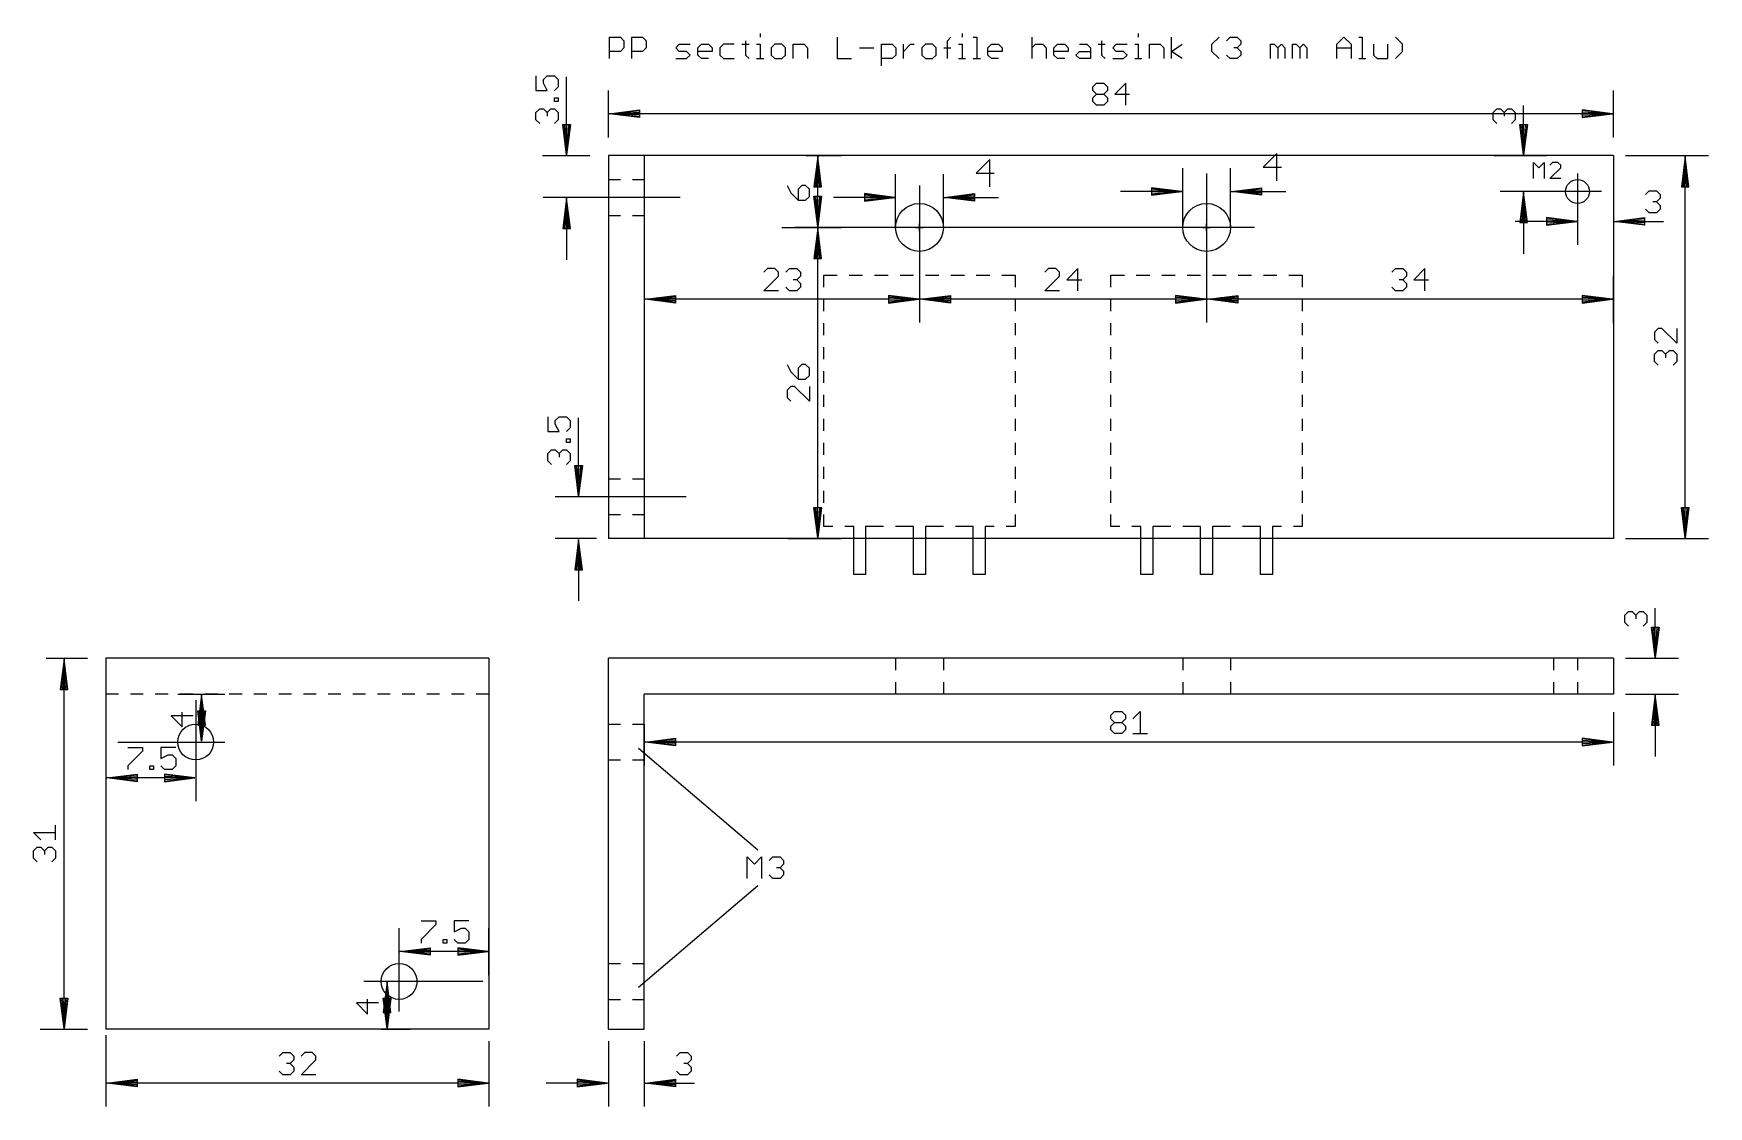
# Model space of a CAD drawing. Extents: x -62 to 290, y -289 to 164.
# Drawn here: x -48.1 to 92, y -289.4 to -199.8 of the extents above; entities that cross this region are included whole.
import ezdxf

# ---------------------------------------------------------------- set-up
doc = ezdxf.new("R2010")
doc.units = 0
for name, color, linetype in [('113', 140, 'CONTINUOUS'), ('27', 1, 'CONTINUOUS'), ('47', 7, 'CONTINUOUS')]:
    doc.layers.add(name, color=color, linetype=linetype)

msp = doc.modelspace()

# ---------------------------------------------------------------- linework, layer by layer
at = {"layer": '113'}
for p, q in [((0.1016, -201.8984), (0.1016, -200.1001)), ((0.1016, -200.1001), (1.0008, -200.1001)), ((1.0008, -200.1001), (1.3005, -200.3998)), ((1.9432, -201.8984), (1.9432, -200.1001)), ((1.9432, -200.1001), (2.8423, -200.1001)), ((2.8423, -200.1001), (3.1421, -200.3998)), ((12.6785, -199.8003), (12.6785, -200.1001)), ((19.1312, -200.1001), (19.1312, -201.8984)), ((28.3318, -200.3998), (28.6316, -200.1001)), ((29.5595, -199.8003), (29.5595, -200.1001)), ((30.4875, -200.1001), (30.7873, -200.1001)), ((30.7873, -200.1001), (30.7873, -201.8984)), ((35.3984, -200.1001), (35.3984, -201.8984)), ((44.2921, -199.8003), (44.2921, -200.1001)), ((47.0617, -201.8984), (47.0617, -200.1001)), ((50.4379, -200.6995), (51.0374, -200.1001)), ((51.6656, -200.3998), (51.9653, -200.1001)), ((51.9653, -200.1001), (52.5648, -200.1001)), ((52.5648, -200.1001), (52.8645, -200.3998)), ((60.8735, -200.6995), (61.4729, -200.1001)), ((61.4729, -200.1001), (62.0724, -200.6995)), ((62.7151, -200.1001), (63.0148, -200.1001)), ((63.0148, -200.1001), (63.0148, -201.8984)), ((66.3838, -200.6995), (65.7843, -200.1001)), ((1.0008, -201.299), (0.1016, -201.299)), ((1.3005, -200.9992), (1.0008, -201.299)), ((1.3005, -200.3998), (1.3005, -200.9992)), ((2.8423, -201.299), (1.9432, -201.299)), ((3.1421, -200.9992), (2.8423, -201.299)), ((3.1421, -200.3998), (3.1421, -200.9992)), ((5.6263, -200.9992), (5.926, -200.6995)), ((5.926, -201.299), (5.6263, -200.9992)), ((5.926, -200.6995), (6.8252, -200.6995)), ((6.5255, -201.299), (5.926, -201.299)), ((6.8252, -201.5987), (6.5255, -201.299)), ((6.5255, -201.8984), (6.8252, -201.5987)), ((7.4679, -200.9992), (7.7676, -200.6995)), ((7.4679, -201.5987), (7.4679, -200.9992)), ((8.6668, -201.299), (7.4679, -201.299)), ((7.7676, -201.8984), (7.4679, -201.5987)), ((7.7676, -200.6995), (8.3671, -200.6995)), ((8.3671, -200.6995), (8.6668, -200.9992)), ((8.6668, -200.9992), (8.6668, -201.299)), ((9.6092, -200.6995), (9.3095, -200.9992)), ((9.3095, -200.9992), (9.3095, -201.5987)), ((9.3095, -201.5987), (9.6092, -201.8984)), ((10.5084, -200.6995), (9.6092, -200.6995)), ((11.151, -200.6995), (11.7505, -200.6995)), ((11.4508, -200.3998), (11.4508, -201.5987)), ((11.4508, -201.5987), (11.7505, -201.8984)), ((12.3787, -200.6995), (12.6785, -200.6995)), ((12.6785, -200.6995), (12.6785, -201.8984)), ((13.9062, -200.6995), (13.6065, -200.9992)), ((13.6065, -200.9992), (13.6065, -201.5987)), ((13.6065, -201.5987), (13.9062, -201.8984)), ((14.5056, -200.6995), (13.9062, -200.6995)), ((14.8054, -200.9992), (14.5056, -200.6995)), ((14.5056, -201.8984), (14.8054, -201.5987)), ((14.8054, -201.5987), (14.8054, -200.9992)), ((15.448, -201.8984), (15.448, -200.6995)), ((15.448, -200.6995), (16.3472, -200.6995)), ((16.3472, -200.6995), (16.6469, -200.9992)), ((16.6469, -200.9992), (16.6469, -201.8984)), ((20.9728, -200.9992), (22.1716, -200.9992)), ((22.8143, -202.4978), (22.8143, -200.6995)), ((22.8143, -200.6995), (23.7135, -200.6995)), ((23.7135, -200.6995), (24.0132, -200.9992)), ((24.0132, -201.5987), (23.7135, -201.8984)), ((24.0132, -200.9992), (24.0132, -201.5987)), ((24.6559, -201.8984), (24.6559, -200.6995)), ((24.6559, -201.299), (25.2553, -200.6995)), ((25.2553, -200.6995), (25.5551, -200.6995)), ((26.4903, -200.6995), (26.1905, -200.9992)), ((26.1905, -200.9992), (26.1905, -201.5987)), ((26.1905, -201.5987), (26.4903, -201.8984)), ((27.0897, -200.6995), (26.4903, -200.6995)), ((27.3894, -200.9992), (27.0897, -200.6995)), ((27.0897, -201.8984), (27.3894, -201.5987)), ((27.3894, -201.5987), (27.3894, -200.9992)), ((28.0321, -200.9992), (28.6316, -200.9992)), ((28.3318, -201.8984), (28.3318, -200.3998)), ((29.2598, -200.6995), (29.5595, -200.6995)), ((29.5595, -200.6995), (29.5595, -201.8984)), ((31.7153, -200.9992), (32.015, -200.6995)), ((31.7153, -201.5987), (31.7153, -200.9992)), ((32.9141, -201.299), (31.7153, -201.299)), ((32.015, -201.8984), (31.7153, -201.5987)), ((32.015, -200.6995), (32.6144, -200.6995)), ((32.6144, -200.6995), (32.9141, -200.9992)), ((32.9141, -200.9992), (32.9141, -201.299)), ((35.3984, -200.9992), (35.6981, -200.6995)), ((35.6981, -200.6995), (36.2976, -200.6995)), ((36.2976, -200.6995), (36.5973, -200.9992)), ((36.5973, -200.9992), (36.5973, -201.8984)), ((37.24, -200.9992), (37.5397, -200.6995)), ((37.24, -201.5987), (37.24, -200.9992)), ((38.4389, -201.299), (37.24, -201.299)), ((37.5397, -201.8984), (37.24, -201.5987)), ((37.5397, -200.6995), (38.1391, -200.6995)), ((38.1391, -200.6995), (38.4389, -200.9992)), ((38.4389, -200.9992), (38.4389, -201.299)), ((39.0815, -201.5987), (39.3813, -201.299)), ((39.3813, -201.8984), (39.0815, -201.5987)), ((39.3813, -200.6995), (39.9807, -200.6995)), ((39.3813, -201.299), (40.2804, -201.299)), ((39.9807, -200.6995), (40.2804, -200.9992)), ((40.2804, -200.9992), (40.2804, -201.8984)), ((40.9231, -200.6995), (41.5226, -200.6995)), ((41.2228, -200.3998), (41.2228, -201.5987)), ((41.2228, -201.5987), (41.5226, -201.8984)), ((42.1508, -200.9992), (42.4506, -200.6995)), ((42.4506, -201.299), (42.1508, -200.9992)), ((42.4506, -200.6995), (43.3497, -200.6995)), ((43.05, -201.299), (42.4506, -201.299)), ((43.3497, -201.5987), (43.05, -201.299)), ((43.05, -201.8984), (43.3497, -201.5987)), ((43.9924, -200.6995), (44.2921, -200.6995)), ((44.2921, -200.6995), (44.2921, -201.8984)), ((45.2201, -201.8984), (45.2201, -200.6995)), ((45.2201, -200.6995), (46.1193, -200.6995)), ((46.1193, -200.6995), (46.419, -200.9992)), ((46.419, -200.9992), (46.419, -201.8984)), ((47.0617, -201.299), (47.9609, -200.6995)), ((47.9609, -201.8984), (47.0617, -201.299)), ((50.4379, -201.299), (50.4379, -200.6995)), ((51.0374, -201.8984), (50.4379, -201.299)), ((51.9653, -201.8984), (51.6656, -201.5987)), ((52.5648, -200.9992), (52.2651, -200.9992)), ((52.8645, -200.6995), (52.5648, -200.9992)), ((52.5648, -200.9992), (52.8645, -201.299)), ((52.8645, -201.5987), (52.5648, -201.8984)), ((52.8645, -200.3998), (52.8645, -200.6995)), ((52.8645, -201.299), (52.8645, -201.5987)), ((55.3488, -201.8984), (55.3488, -200.6995)), ((55.3488, -200.6995), (55.6485, -200.6995)), ((55.6485, -200.6995), (55.9482, -200.9992)), ((55.9482, -200.9992), (56.2479, -200.6995)), ((55.9482, -200.9992), (55.9482, -201.8984)), ((56.2479, -200.6995), (56.5477, -200.9992)), ((56.5477, -200.9992), (56.5477, -201.8984)), ((57.1903, -201.8984), (57.1903, -200.6995)), ((57.1903, -200.6995), (57.4901, -200.6995)), ((57.4901, -200.6995), (57.7898, -200.9992)), ((57.7898, -200.9992), (58.0895, -200.6995)), ((57.7898, -200.9992), (57.7898, -201.8984)), ((58.0895, -200.6995), (58.3892, -200.9992)), ((58.3892, -200.9992), (58.3892, -201.8984)), ((60.8735, -201.8984), (60.8735, -200.6995)), ((60.8735, -200.9992), (62.0724, -200.9992)), ((62.0724, -200.6995), (62.0724, -201.8984)), ((63.9428, -200.6995), (63.9428, -201.5987)), ((63.9428, -201.5987), (64.2425, -201.8984)), ((65.1417, -201.8984), (65.1417, -200.6995)), ((65.7843, -201.8984), (66.3838, -201.299)), ((66.3838, -201.299), (66.3838, -200.6995)), ((5.6263, -201.8984), (6.5255, -201.8984)), ((8.3671, -201.8984), (7.7676, -201.8984)), ((9.6092, -201.8984), (10.5084, -201.8984)), ((12.3787, -201.8984), (12.9782, -201.8984)), ((13.9062, -201.8984), (14.5056, -201.8984)), ((19.1312, -201.8984), (20.3301, -201.8984)), ((23.7135, -201.8984), (22.8143, -201.8984)), ((26.4903, -201.8984), (27.0897, -201.8984)), ((29.2598, -201.8984), (29.8593, -201.8984)), ((30.4875, -201.8984), (31.087, -201.8984)), ((32.6144, -201.8984), (32.015, -201.8984)), ((38.1391, -201.8984), (37.5397, -201.8984)), ((40.2804, -201.8984), (39.3813, -201.8984)), ((42.1508, -201.8984), (43.05, -201.8984)), ((43.9924, -201.8984), (44.5918, -201.8984)), ((52.5648, -201.8984), (51.9653, -201.8984)), ((62.7151, -201.8984), (63.3145, -201.8984)), ((64.2425, -201.8984), (65.1417, -201.8984)), ((0, -210), (0, -212)), ((3, -210), (0, -210)), ((84, -210), (3, -210)), ((3, -210), (3, -212)), ((84, -210), (84, -242)), ((0, -212), (0, -215)), ((0, -212), (1, -212)), ((2, -212), (3, -212)), ((3, -212), (3, -215)), ((0, -215), (0, -237)), ((0, -215), (1, -215)), ((2, -215), (3, -215)), ((3, -215), (3, -237)), ((0, -237), (0, -240)), ((0, -237), (1, -237)), ((2, -237), (3, -237)), ((3, -237), (3, -240)), ((0, -240), (0, -242)), ((0, -240), (1, -240)), ((2, -240), (3, -240)), ((3, -240), (3, -242)), ((3, -242), (0, -242)), ((84, -242), (3, -242)), ((-42, -252), (-42, -255)), ((-10, -252), (-42, -252)), ((-10, -252), (-10, -255)), ((24, -252), (0, -252)), ((0, -257.5), (0, -252)), ((28, -252), (24, -252)), ((24, -252), (24, -253)), ((48, -252), (28, -252)), ((28, -252), (28, -253)), ((52, -252), (48, -252)), ((48, -252), (48, -253)), ((79, -252), (52, -252)), ((52, -252), (52, -253)), ((81, -252), (79, -252)), ((79, -252), (79, -253)), ((84, -252), (81, -252)), ((81, -252), (81, -253)), ((84, -252), (84, -255)), ((24, -254), (24, -255)), ((28, -254), (28, -255)), ((48, -254), (48, -255)), ((52, -254), (52, -255)), ((79, -254), (79, -255)), ((81, -254), (81, -255)), ((-40.9375, -255), (-42, -255)), ((-42, -255), (-42, -283)), ((-38.875, -255), (-39.9375, -255)), ((-36.8125, -255), (-37.875, -255)), ((-34.75, -255), (-35.8125, -255)), ((-32.6875, -255), (-33.75, -255)), ((-30.625, -255), (-31.6875, -255)), ((-28.5625, -255), (-29.625, -255)), ((-26.5, -255), (-27.5625, -255)), ((-24.4375, -255), (-25.5, -255)), ((-22.375, -255), (-23.4375, -255)), ((-20.3125, -255), (-21.375, -255)), ((-18.25, -255), (-19.3125, -255)), ((-16.1875, -255), (-17.25, -255)), ((-14.125, -255), (-15.1875, -255)), ((-12.0625, -255), (-13.125, -255)), ((-10, -255), (-11.0625, -255)), ((-10, -255), (-10, -283)), ((24, -255), (3, -255)), ((3, -257.5), (3, -255)), ((28, -255), (24, -255)), ((48, -255), (28, -255)), ((52, -255), (48, -255)), ((79, -255), (52, -255)), ((81, -255), (79, -255)), ((84, -255), (81, -255)), ((0, -260.5), (0, -257.5)), ((0, -257.5), (1, -257.5)), ((2, -257.5), (3, -257.5)), ((3, -260.5), (3, -257.5)), ((0, -277.5), (0, -260.5)), ((0, -260.5), (1, -260.5)), ((2, -260.5), (3, -260.5)), ((3, -277.5), (3, -260.5)), ((0, -280.5), (0, -277.5)), ((0, -277.5), (1, -277.5)), ((2, -277.5), (3, -277.5)), ((3, -280.5), (3, -277.5)), ((0, -283), (0, -280.5)), ((0, -280.5), (1, -280.5)), ((2, -280.5), (3, -280.5)), ((3, -283), (3, -280.5)), ((-10, -283), (-42, -283)), ((0, -283), (3, -283))]:
    msp.add_line(p, q, dxfattribs=at)
for centre, radius in [((81, -213), 1), ((26, -216), 2), ((50, -216), 2), ((-34.5, -259), 1.5), ((-17.5, -279), 1.5)]:
    msp.add_circle(centre, radius, dxfattribs=at)
at = {"layer": '27'}
for p, q in [((18, -220), (19.125, -220)), ((18, -221), (18, -220)), ((20.125, -220), (21.25, -220)), ((22.25, -220), (23.375, -220)), ((24.375, -220), (25.5, -220)), ((26.5, -220), (27.625, -220)), ((28.625, -220), (29.75, -220)), ((30.75, -220), (31.875, -220)), ((32.875, -220), (34, -220)), ((34, -220), (34, -221)), ((42, -220), (43.125, -220)), ((42, -221), (42, -220)), ((44.125, -220), (45.25, -220)), ((46.25, -220), (47.375, -220)), ((48.375, -220), (49.5, -220)), ((50.5, -220), (51.625, -220)), ((52.625, -220), (53.75, -220)), ((54.75, -220), (55.875, -220)), ((56.875, -220), (58, -220)), ((58, -220), (58, -221)), ((18, -223), (18, -222)), ((34, -222), (34, -223)), ((42, -223), (42, -222)), ((58, -222), (58, -223)), ((18, -225), (18, -224)), ((34, -224), (34, -225)), ((42, -225), (42, -224)), ((58, -224), (58, -225)), ((18, -227), (18, -226)), ((34, -226), (34, -227)), ((42, -227), (42, -226)), ((58, -226), (58, -227)), ((18, -229), (18, -228)), ((34, -228), (34, -229)), ((42, -229), (42, -228)), ((58, -228), (58, -229)), ((18, -231), (18, -230)), ((34, -230), (34, -231)), ((42, -231), (42, -230)), ((58, -230), (58, -231)), ((18, -233), (18, -232)), ((34, -232), (34, -233)), ((42, -233), (42, -232)), ((58, -232), (58, -233)), ((18, -235), (18, -234)), ((34, -234), (34, -235)), ((42, -235), (42, -234)), ((58, -234), (58, -235)), ((18, -237), (18, -236)), ((34, -236), (34, -237)), ((42, -237), (42, -236)), ((58, -236), (58, -237)), ((18, -239), (18, -238)), ((34, -238), (34, -239)), ((42, -239), (42, -238)), ((58, -238), (58, -239)), ((18, -241), (18, -240)), ((34, -240), (34, -241)), ((42, -241), (42, -240)), ((58, -240), (58, -241)), ((18.75, -241), (18, -241)), ((20.5, -241), (19.75, -241)), ((20.5, -245), (20.5, -241)), ((23, -241), (21.5, -241)), ((21.5, -241), (21.5, -245)), ((25.5, -241), (24, -241)), ((25.5, -245), (25.5, -241)), ((28, -241), (26.5, -241)), ((26.5, -241), (26.5, -245)), ((30.5, -241), (29, -241)), ((30.5, -245), (30.5, -241)), ((32.25, -241), (31.5, -241)), ((31.5, -241), (31.5, -245)), ((34, -241), (33.25, -241)), ((42.75, -241), (42, -241)), ((44.5, -241), (43.75, -241)), ((44.5, -245), (44.5, -241)), ((47, -241), (45.5, -241)), ((45.5, -241), (45.5, -245)), ((49.5, -241), (48, -241)), ((49.5, -245), (49.5, -241)), ((52, -241), (50.5, -241)), ((50.5, -241), (50.5, -245)), ((54.5, -241), (53, -241)), ((54.5, -245), (54.5, -241)), ((56.25, -241), (55.5, -241)), ((55.5, -241), (55.5, -245)), ((58, -241), (57.25, -241)), ((21.5, -245), (20.5, -245)), ((26.5, -245), (25.5, -245)), ((31.5, -245), (30.5, -245)), ((45.5, -245), (44.5, -245)), ((50.5, -245), (49.5, -245)), ((55.5, -245), (54.5, -245))]:
    msp.add_line(p, q, dxfattribs=at)
at = {"layer": '47'}
for p, q in [((-6.0554, -203.3287), (-6.0554, -204.5614)), ((-5.439, -203.6369), (-5.1308, -203.3287)), ((-5.439, -203.9451), (-5.439, -203.6369)), ((-5.1308, -204.5614), (-5.439, -203.9451)), ((-5.1308, -203.3287), (-4.5144, -203.3287)), ((-4.5144, -203.3287), (-4.2062, -203.6369)), ((-4.2062, -204.2533), (-4.5144, -204.5614)), ((-4.2062, -203.6369), (-4.2062, -204.2533)), ((-3.5, -209.935), (-3.5, -203.4191)), ((40.4829, -204.2528), (40.7911, -203.9446)), ((40.4829, -204.561), (40.4829, -204.2528)), ((40.7911, -203.9446), (41.4075, -203.9446)), ((41.4075, -203.9446), (41.7157, -204.2528)), ((41.7157, -204.2528), (41.7157, -204.561)), ((43.2491, -203.9446), (42.3245, -204.8692)), ((43.2491, -205.7938), (43.2491, -203.9446)), ((-6.0554, -204.5614), (-5.1308, -204.5614)), ((-4.5144, -205.4822), (-4.5144, -205.174)), ((-4.5144, -205.174), (-4.2062, -205.174)), ((-4.2062, -205.4822), (-4.5144, -205.4822)), ((-4.2062, -205.174), (-4.2062, -205.4822)), ((0, -208.5), (0, -204.55)), ((40.7911, -204.8692), (40.4829, -204.561)), ((40.4829, -205.1774), (40.7911, -204.8692)), ((40.4829, -205.4856), (40.4829, -205.1774)), ((40.7911, -205.7938), (40.4829, -205.4856)), ((40.7911, -204.8692), (41.4075, -204.8692)), ((41.4075, -205.7938), (40.7911, -205.7938)), ((41.7157, -204.561), (41.4075, -204.8692)), ((41.4075, -204.8692), (41.7157, -205.1774)), ((41.7157, -205.4856), (41.4075, -205.7938)), ((41.7157, -205.1774), (41.7157, -205.4856)), ((42.3245, -204.8692), (43.5573, -204.8692)), ((76.5, -209.935), (76.5, -205.8023)), ((84, -208.5), (84, -204.55)), ((-6.0554, -206.3992), (-5.7472, -206.091)), ((-6.0554, -207.0156), (-6.0554, -206.3992)), ((-5.7472, -207.3238), (-6.0554, -207.0156)), ((-5.7472, -206.091), (-5.439, -206.091)), ((-5.439, -206.091), (-5.1308, -206.3992)), ((-5.1308, -206.3992), (-4.8226, -206.091)), ((-5.1308, -206.3992), (-5.1308, -206.7074)), ((-4.8226, -206.091), (-4.5144, -206.091)), ((-4.5144, -206.091), (-4.2062, -206.3992)), ((-4.2062, -207.0156), (-4.5144, -207.3238)), ((-4.2062, -206.3992), (-4.2062, -207.0156)), ((0.065, -206.5), (2.6, -206.1808)), ((0.065, -206.5), (2.6, -206.24)), ((0.065, -206.5), (2.6, -206.37)), ((83.935, -206.5), (0.065, -206.5)), ((2.6, -206.8192), (0.065, -206.5)), ((2.6, -206.63), (0.065, -206.5)), ((2.6, -206.76), (0.065, -206.5)), ((2.6, -206.1808), (2.6, -206.8192)), ((73.9446, -206.3992), (74.2528, -206.091)), ((73.9446, -207.0156), (73.9446, -206.3992)), ((74.2528, -207.3238), (73.9446, -207.0156)), ((74.2528, -206.091), (74.561, -206.091)), ((74.561, -206.091), (74.8692, -206.3992)), ((74.8692, -206.3992), (75.1774, -206.091)), ((74.8692, -206.3992), (74.8692, -206.7074)), ((75.1774, -206.091), (75.4856, -206.091)), ((75.4856, -206.091), (75.7938, -206.3992)), ((75.7938, -207.0156), (75.4856, -207.3238)), ((75.7938, -206.3992), (75.7938, -207.0156)), ((83.935, -206.5), (81.4, -206.1808)), ((81.4, -206.1808), (81.4, -206.8192)), ((83.935, -206.5), (81.4, -206.24)), ((83.935, -206.5), (81.4, -206.37)), ((81.4, -206.8192), (83.935, -206.5)), ((81.4, -206.63), (83.935, -206.5)), ((81.4, -206.76), (83.935, -206.5)), ((-3.5, -209.935), (-3.8192, -207.4)), ((-3.8192, -207.4), (-3.1808, -207.4)), ((-3.5, -209.935), (-3.76, -207.4)), ((-3.5, -209.935), (-3.63, -207.4)), ((-3.1808, -207.4), (-3.5, -209.935)), ((-3.37, -207.4), (-3.5, -209.935)), ((-3.24, -207.4), (-3.5, -209.935)), ((76.5, -209.935), (76.1808, -207.4)), ((76.1808, -207.4), (76.8192, -207.4)), ((76.5, -209.935), (76.24, -207.4)), ((76.5, -209.935), (76.37, -207.4)), ((76.8192, -207.4), (76.5, -209.935)), ((76.63, -207.4), (76.5, -209.935)), ((76.76, -207.4), (76.5, -209.935)), ((-5.5, -210), (-1.55, -210)), ((16.5, -210), (19.45, -210)), ((55.871, -209.82), (54.727, -210.964)), ((55.871, -212.108), (55.871, -209.82)), ((74, -210), (78.45, -210)), ((85, -210), (91.95, -210)), ((17.5, -210.065), (17.1808, -212.6)), ((17.5, -210.065), (17.24, -212.6)), ((17.5, -210.065), (17.37, -212.6)), ((17.5, -215.935), (17.5, -210.065)), ((17.8192, -212.6), (17.5, -210.065)), ((17.63, -212.6), (17.5, -210.065)), ((17.76, -212.6), (17.5, -210.065)), ((31.871, -210.32), (30.727, -211.464)), ((31.871, -212.608), (31.871, -210.32)), ((48, -216), (48, -211.05)), ((52, -216), (52, -211.05)), ((54.727, -210.964), (56.2523, -210.964)), ((77.3138, -211.9238), (77.3138, -210.5751)), ((77.3138, -210.5751), (77.7634, -211.0246)), ((77.7634, -211.0246), (78.213, -210.5751)), ((78.213, -210.5751), (78.213, -211.9238)), ((78.9198, -210.5751), (78.695, -210.7998)), ((78.695, -211.9238), (79.5942, -211.0246)), ((79.3694, -210.5751), (78.9198, -210.5751)), ((79.5942, -210.7998), (79.3694, -210.5751)), ((79.5942, -211.0246), (79.5942, -210.7998)), ((90, -210.065), (89.6808, -212.6)), ((90, -210.065), (89.74, -212.6)), ((90, -210.065), (89.87, -212.6)), ((90, -241.935), (90, -210.065)), ((90.3192, -212.6), (90, -210.065)), ((90.13, -212.6), (90, -210.065)), ((90.26, -212.6), (90, -210.065)), ((14.9446, -212.4899), (15.2528, -213.1063)), ((16.1774, -212.4899), (15.8692, -212.7981)), ((15.8692, -212.7981), (15.8692, -213.7227)), ((16.4856, -212.4899), (16.1774, -212.4899)), ((16.7938, -212.7981), (16.4856, -212.4899)), ((16.7938, -213.4145), (16.7938, -212.7981)), ((17.1808, -212.6), (17.8192, -212.6)), ((24, -216), (24, -211.55)), ((26, -212.5), (26, -223.95)), ((28, -216), (28, -211.55)), ((30.727, -211.464), (32.2523, -211.464)), ((47.935, -213), (45.4, -212.6808)), ((45.4, -212.6808), (45.4, -213.3192)), ((47.935, -213), (45.4, -212.74)), ((50, -211.5), (50, -223.95)), ((52.065, -213), (54.6, -212.6808)), ((52.065, -213), (54.6, -212.74)), ((54.6, -212.6808), (54.6, -213.3192)), ((79.5942, -211.9238), (78.695, -211.9238)), ((81, -211.5), (81, -217.45)), ((84, -212.5), (84, -217.45)), ((89.6808, -212.6), (90.3192, -212.6)), ((6, -213.5), (-5.45, -213.5)), ((-3.5, -213.565), (-3.8192, -216.1)), ((-3.5, -213.565), (-3.76, -216.1)), ((-3.5, -213.565), (-3.63, -216.1)), ((-3.5, -213.565), (-3.5, -218.7)), ((-3.1808, -216.1), (-3.5, -213.565)), ((-3.37, -216.1), (-3.5, -213.565)), ((-3.24, -216.1), (-3.5, -213.565)), ((15.2528, -213.1063), (15.8692, -213.7227)), ((15.8692, -213.7227), (16.4856, -213.7227)), ((16.4856, -213.7227), (16.7938, -213.4145)), ((17.5, -215.935), (17.1808, -213.4)), ((17.1808, -213.4), (17.8192, -213.4)), ((17.5, -215.935), (17.24, -213.4)), ((17.5, -215.935), (17.37, -213.4)), ((17.8192, -213.4), (17.5, -215.935)), ((17.63, -213.4), (17.5, -215.935)), ((17.76, -213.4), (17.5, -215.935)), ((23.935, -213.5), (18.8, -213.5)), ((23.935, -213.5), (21.4, -213.1808)), ((21.4, -213.1808), (21.4, -213.8192)), ((23.935, -213.5), (21.4, -213.24)), ((23.935, -213.5), (21.4, -213.37)), ((21.4, -213.8192), (23.935, -213.5)), ((21.4, -213.63), (23.935, -213.5)), ((21.4, -213.76), (23.935, -213.5)), ((28.065, -213.5), (30.6, -213.1808)), ((28.065, -213.5), (30.6, -213.24)), ((28.065, -213.5), (30.6, -213.37)), ((28.065, -213.5), (32.6172, -213.5)), ((30.6, -213.8192), (28.065, -213.5)), ((30.6, -213.63), (28.065, -213.5)), ((30.6, -213.76), (28.065, -213.5)), ((30.6, -213.1808), (30.6, -213.8192)), ((47.935, -213), (42.8, -213)), ((47.935, -213), (45.4, -212.87)), ((45.4, -213.3192), (47.935, -213)), ((45.4, -213.13), (47.935, -213)), ((45.4, -213.26), (47.935, -213)), ((52.065, -213), (54.6, -212.87)), ((52.065, -213), (56.6172, -213)), ((54.6, -213.3192), (52.065, -213)), ((54.6, -213.13), (52.065, -213)), ((54.6, -213.26), (52.065, -213)), ((83, -213), (74.55, -213)), ((76.5, -213.065), (76.1808, -215.6)), ((76.5, -213.065), (76.24, -215.6)), ((76.5, -213.065), (76.37, -215.6)), ((76.5, -213.065), (76.5, -218.2)), ((76.8192, -215.6), (76.5, -213.065)), ((76.63, -215.6), (76.5, -213.065)), ((76.76, -215.6), (76.5, -213.065)), ((86.6762, -213.2528), (86.9844, -212.9446)), ((86.9844, -212.9446), (87.6008, -212.9446)), ((87.6008, -213.8692), (87.2926, -213.8692)), ((87.6008, -212.9446), (87.909, -213.2528)), ((87.909, -213.561), (87.6008, -213.8692)), ((87.6008, -213.8692), (87.909, -214.1774)), ((87.909, -213.2528), (87.909, -213.561)), ((87.909, -214.1774), (87.909, -214.4856)), ((80.935, -215.5), (75.8, -215.5)), ((76.1808, -215.6), (76.8192, -215.6)), ((80.935, -215.5), (78.4, -215.1808)), ((78.4, -215.1808), (78.4, -215.8192)), ((80.935, -215.5), (78.4, -215.24)), ((80.935, -215.5), (78.4, -215.37)), ((78.4, -215.8192), (80.935, -215.5)), ((78.4, -215.63), (80.935, -215.5)), ((78.4, -215.76), (80.935, -215.5)), ((84.065, -215.5), (86.6, -215.1808)), ((84.065, -215.5), (86.6, -215.24)), ((84.065, -215.5), (86.6, -215.37)), ((84.065, -215.5), (88.1977, -215.5)), ((86.6, -215.8192), (84.065, -215.5)), ((86.6, -215.63), (84.065, -215.5)), ((86.6, -215.76), (84.065, -215.5)), ((86.6, -215.1808), (86.6, -215.8192)), ((86.9844, -214.7938), (86.6762, -214.4856)), ((87.6008, -214.7938), (86.9844, -214.7938)), ((87.909, -214.4856), (87.6008, -214.7938)), ((-3.8192, -216.1), (-3.1808, -216.1)), ((14.5, -216), (19.45, -216)), ((54, -216), (15.55, -216)), ((17.5, -216.065), (17.1808, -218.6)), ((17.5, -216.065), (17.24, -218.6)), ((17.5, -216.065), (17.37, -218.6)), ((17.5, -241.935), (17.5, -216.065)), ((17.8192, -218.6), (17.5, -216.065)), ((17.63, -218.6), (17.5, -216.065)), ((17.76, -218.6), (17.5, -216.065)), ((25.6808, -216), (26.3192, -216)), ((26, -216.3192), (26, -215.6808)), ((49.6808, -216), (50.3192, -216)), ((50, -216.3192), (50, -215.6808)), ((13.2911, -219.4446), (12.9829, -219.7528)), ((13.9075, -219.4446), (13.2911, -219.4446)), ((14.2157, -219.7528), (13.9075, -219.4446)), ((14.2157, -220.061), (14.2157, -219.7528)), ((14.8245, -219.7528), (15.1327, -219.4446)), ((15.1327, -219.4446), (15.7491, -219.4446)), ((15.7491, -219.4446), (16.0573, -219.7528)), ((16.0573, -219.7528), (16.0573, -220.061)), ((17.1808, -218.6), (17.8192, -218.6)), ((36.7911, -219.4446), (36.4829, -219.7528)), ((37.4075, -219.4446), (36.7911, -219.4446)), ((37.7157, -219.7528), (37.4075, -219.4446)), ((37.7157, -220.061), (37.7157, -219.7528)), ((39.2491, -219.4446), (38.3245, -220.3692)), ((39.2491, -221.2938), (39.2491, -219.4446)), ((65.4829, -219.7528), (65.7911, -219.4446)), ((65.7911, -219.4446), (66.4075, -219.4446)), ((66.4075, -219.4446), (66.7157, -219.7528)), ((66.7157, -219.7528), (66.7157, -220.061)), ((68.2491, -219.4446), (67.3245, -220.3692)), ((68.2491, -221.2938), (68.2491, -219.4446)), ((3, -220.5), (3, -223.95)), ((12.9829, -221.2938), (14.2157, -220.061)), ((15.1327, -221.2938), (14.8245, -220.9856)), ((15.7491, -220.3692), (15.4409, -220.3692)), ((16.0573, -220.061), (15.7491, -220.3692)), ((15.7491, -220.3692), (16.0573, -220.6774)), ((16.0573, -220.9856), (15.7491, -221.2938)), ((16.0573, -220.6774), (16.0573, -220.9856)), ((26, -220.5), (26, -223.95)), ((36.4829, -221.2938), (37.7157, -220.061)), ((38.3245, -220.3692), (39.5573, -220.3692)), ((50, -220.5), (50, -223.95)), ((65.7911, -221.2938), (65.4829, -220.9856)), ((66.4075, -220.3692), (66.0993, -220.3692)), ((66.7157, -220.061), (66.4075, -220.3692)), ((66.4075, -220.3692), (66.7157, -220.6774)), ((66.7157, -220.9856), (66.4075, -221.2938)), ((66.7157, -220.6774), (66.7157, -220.9856)), ((67.3245, -220.3692), (68.5573, -220.3692)), ((84, -224), (84, -220.05)), ((3.065, -222), (5.6, -221.6808)), ((3.065, -222), (5.6, -221.74)), ((3.065, -222), (5.6, -221.87)), ((25.935, -222), (3.065, -222)), ((5.6, -222.3192), (3.065, -222)), ((5.6, -222.13), (3.065, -222)), ((5.6, -222.26), (3.065, -222)), ((5.6, -221.6808), (5.6, -222.3192)), ((14.2157, -221.2938), (12.9829, -221.2938)), ((15.7491, -221.2938), (15.1327, -221.2938)), ((25.935, -222), (23.4, -221.6808)), ((23.4, -221.6808), (23.4, -222.3192)), ((25.935, -222), (23.4, -221.74)), ((25.935, -222), (23.4, -221.87)), ((23.4, -222.3192), (25.935, -222)), ((23.4, -222.13), (25.935, -222)), ((23.4, -222.26), (25.935, -222)), ((26.065, -222), (28.6, -221.6808)), ((26.065, -222), (28.6, -221.74)), ((26.065, -222), (28.6, -221.87)), ((49.935, -222), (26.065, -222)), ((28.6, -222.3192), (26.065, -222)), ((28.6, -222.13), (26.065, -222)), ((28.6, -222.26), (26.065, -222)), ((28.6, -221.6808), (28.6, -222.3192)), ((37.7157, -221.2938), (36.4829, -221.2938)), ((49.935, -222), (47.4, -221.6808)), ((47.4, -221.6808), (47.4, -222.3192)), ((49.935, -222), (47.4, -221.74)), ((49.935, -222), (47.4, -221.87)), ((47.4, -222.3192), (49.935, -222)), ((47.4, -222.13), (49.935, -222)), ((47.4, -222.26), (49.935, -222)), ((50.065, -222), (52.6, -221.6808)), ((50.065, -222), (52.6, -221.74)), ((50.065, -222), (52.6, -221.87)), ((83.935, -222), (50.065, -222)), ((52.6, -222.3192), (50.065, -222)), ((52.6, -222.13), (50.065, -222)), ((52.6, -222.26), (50.065, -222)), ((52.6, -221.6808), (52.6, -222.3192)), ((66.4075, -221.2938), (65.7911, -221.2938)), ((83.935, -222), (81.4, -221.6808)), ((81.4, -221.6808), (81.4, -222.3192)), ((83.935, -222), (81.4, -221.74)), ((83.935, -222), (81.4, -221.87)), ((81.4, -222.3192), (83.935, -222)), ((81.4, -222.13), (83.935, -222)), ((81.4, -222.26), (83.935, -222)), ((87.7528, -224.4427), (87.4446, -224.7509)), ((87.4446, -224.7509), (87.4446, -225.3673)), ((87.4446, -225.3673), (87.7528, -225.6755)), ((88.061, -224.4427), (87.7528, -224.4427)), ((89.2938, -225.6755), (88.061, -224.4427)), ((89.2938, -224.4427), (89.2938, -225.6755)), ((87.4446, -226.5925), (87.7528, -226.2843)), ((87.4446, -227.2089), (87.4446, -226.5925)), ((87.7528, -226.2843), (88.061, -226.2843)), ((88.061, -226.2843), (88.3692, -226.5925)), ((88.3692, -226.5925), (88.6774, -226.2843)), ((88.3692, -226.5925), (88.3692, -226.9007)), ((88.6774, -226.2843), (88.9856, -226.2843)), ((88.9856, -226.2843), (89.2938, -226.5925)), ((89.2938, -226.5925), (89.2938, -227.2089)), ((14.9446, -227.4427), (15.2528, -228.0591)), ((15.2528, -228.0591), (15.8692, -228.6755)), ((16.1774, -227.4427), (15.8692, -227.7509)), ((15.8692, -227.7509), (15.8692, -228.6755)), ((16.4856, -227.4427), (16.1774, -227.4427)), ((16.7938, -227.7509), (16.4856, -227.4427)), ((16.7938, -228.3673), (16.7938, -227.7509)), ((87.7528, -227.5171), (87.4446, -227.2089)), ((89.2938, -227.2089), (88.9856, -227.5171)), ((15.2528, -229.2843), (14.9446, -229.5925)), ((14.9446, -229.5925), (14.9446, -230.2089)), ((15.561, -229.2843), (15.2528, -229.2843)), ((16.7938, -230.5171), (15.561, -229.2843)), ((15.8692, -228.6755), (16.4856, -228.6755)), ((16.4856, -228.6755), (16.7938, -228.3673)), ((16.7938, -229.2843), (16.7938, -230.5171)), ((14.9446, -230.2089), (15.2528, -230.5171)), ((-5.0554, -231.8287), (-5.0554, -233.0614)), ((-4.439, -232.1369), (-4.1308, -231.8287)), ((-4.439, -232.4451), (-4.439, -232.1369)), ((-4.1308, -231.8287), (-3.5144, -231.8287)), ((-3.5144, -231.8287), (-3.2062, -232.1369)), ((-3.2062, -232.1369), (-3.2062, -232.7533)), ((-2.5, -238.435), (-2.5, -231.9191)), ((-5.0554, -233.0614), (-4.1308, -233.0614)), ((-4.1308, -233.0614), (-4.439, -232.4451)), ((-3.2062, -232.7533), (-3.5144, -233.0614)), ((-3.5144, -233.9822), (-3.5144, -233.674)), ((-3.5144, -233.674), (-3.2062, -233.674)), ((-3.2062, -233.674), (-3.2062, -233.9822)), ((-5.0554, -234.8992), (-4.7472, -234.591)), ((-5.0554, -235.5156), (-5.0554, -234.8992)), ((-4.7472, -234.591), (-4.439, -234.591)), ((-4.439, -234.591), (-4.1308, -234.8992)), ((-4.1308, -234.8992), (-3.8226, -234.591)), ((-4.1308, -234.8992), (-4.1308, -235.2074)), ((-3.8226, -234.591), (-3.5144, -234.591)), ((-3.2062, -233.9822), (-3.5144, -233.9822)), ((-3.5144, -234.591), (-3.2062, -234.8992)), ((-3.2062, -234.8992), (-3.2062, -235.5156)), ((-4.7472, -235.8238), (-5.0554, -235.5156)), ((-3.2062, -235.5156), (-3.5144, -235.8238)), ((-2.5, -238.435), (-2.8192, -235.9)), ((-2.8192, -235.9), (-2.1808, -235.9)), ((-2.5, -238.435), (-2.76, -235.9)), ((-2.5, -238.435), (-2.63, -235.9)), ((-2.1808, -235.9), (-2.5, -238.435)), ((-2.37, -235.9), (-2.5, -238.435)), ((-2.24, -235.9), (-2.5, -238.435)), ((6.5, -238.5), (-4.45, -238.5)), ((17.5, -241.935), (17.1808, -239.4)), ((17.1808, -239.4), (17.8192, -239.4)), ((17.5, -241.935), (17.24, -239.4)), ((17.5, -241.935), (17.37, -239.4)), ((17.8192, -239.4), (17.5, -241.935)), ((17.63, -239.4), (17.5, -241.935)), ((17.76, -239.4), (17.5, -241.935)), ((90, -241.935), (89.6808, -239.4)), ((89.6808, -239.4), (90.3192, -239.4)), ((90, -241.935), (89.74, -239.4)), ((90, -241.935), (89.87, -239.4)), ((90.3192, -239.4), (90, -241.935)), ((90.13, -239.4), (90, -241.935)), ((90.26, -239.4), (90, -241.935)), ((-1, -242), (-4.45, -242)), ((-2.5, -242.065), (-2.8192, -244.6)), ((-2.5, -242.065), (-2.76, -244.6)), ((-2.5, -242.065), (-2.63, -244.6)), ((-2.5, -242.065), (-2.5, -247.2)), ((-2.1808, -244.6), (-2.5, -242.065)), ((-2.37, -244.6), (-2.5, -242.065)), ((-2.24, -244.6), (-2.5, -242.065)), ((15, -242), (19.45, -242)), ((85, -242), (91.95, -242)), ((-2.8192, -244.6), (-2.1808, -244.6)), ((87.5, -251.935), (87.5, -247.8023)), ((84.9446, -248.3992), (85.2528, -248.091)), ((84.9446, -249.0156), (84.9446, -248.3992)), ((85.2528, -249.3238), (84.9446, -249.0156)), ((85.2528, -248.091), (85.561, -248.091)), ((85.561, -248.091), (85.8692, -248.3992)), ((85.8692, -248.3992), (86.1774, -248.091)), ((85.8692, -248.3992), (85.8692, -248.7074)), ((86.1774, -248.091), (86.4856, -248.091)), ((86.4856, -248.091), (86.7938, -248.3992)), ((86.7938, -249.0156), (86.4856, -249.3238)), ((86.7938, -248.3992), (86.7938, -249.0156)), ((87.5, -251.935), (87.1808, -249.4)), ((87.1808, -249.4), (87.8192, -249.4)), ((87.5, -251.935), (87.24, -249.4)), ((87.5, -251.935), (87.37, -249.4)), ((87.8192, -249.4), (87.5, -251.935)), ((87.63, -249.4), (87.5, -251.935)), ((87.76, -249.4), (87.5, -251.935)), ((-47, -252), (-43.55, -252)), ((85, -252), (89.45, -252)), ((-45.5, -252.065), (-45.8192, -254.6)), ((-45.5, -252.065), (-45.76, -254.6)), ((-45.5, -252.065), (-45.63, -254.6)), ((-45.5, -282.935), (-45.5, -252.065)), ((-45.1808, -254.6), (-45.5, -252.065)), ((-45.37, -254.6), (-45.5, -252.065)), ((-45.24, -254.6), (-45.5, -252.065)), ((-45.8192, -254.6), (-45.1808, -254.6)), ((-36, -255), (-32.05, -255)), ((-34.5, -255.5), (-34.5, -263.95)), ((-34, -255.065), (-34.3192, -257.6)), ((-34, -255.065), (-34.26, -257.6)), ((-34, -255.065), (-34.13, -257.6)), ((-34, -258.935), (-34, -255.065)), ((-33.6808, -257.6), (-34, -255.065)), ((-33.87, -257.6), (-34, -255.065)), ((-33.74, -257.6), (-34, -255.065)), ((85, -255), (89.45, -255)), ((87.5, -255.065), (87.1808, -257.6)), ((87.5, -255.065), (87.24, -257.6)), ((87.5, -255.065), (87.37, -257.6)), ((87.5, -255.065), (87.5, -260.2)), ((87.8192, -257.6), (87.5, -255.065)), ((87.63, -257.6), (87.5, -255.065)), ((87.76, -257.6), (87.5, -255.065)), ((-34.7062, -256.7981), (-36.5554, -256.7981)), ((-36.5554, -256.7981), (-35.6308, -257.7227)), ((-35.6308, -257.7227), (-35.6308, -256.4899)), ((-34, -258.935), (-34.3192, -256.4)), ((-34.3192, -256.4), (-33.6808, -256.4)), ((-34.3192, -257.6), (-33.6808, -257.6)), ((-34, -258.935), (-34.26, -256.4)), ((-34, -258.935), (-34.13, -256.4)), ((-33.6808, -256.4), (-34, -258.935)), ((-33.87, -256.4), (-34, -258.935)), ((-33.74, -256.4), (-34, -258.935)), ((3, -257.5), (3, -260.95)), ((41.9829, -256.7528), (42.2911, -256.4446)), ((41.9829, -257.061), (41.9829, -256.7528)), ((42.2911, -257.3692), (41.9829, -257.061)), ((41.9829, -257.6774), (42.2911, -257.3692)), ((42.2911, -256.4446), (42.9075, -256.4446)), ((42.2911, -257.3692), (42.9075, -257.3692)), ((42.9075, -256.4446), (43.2157, -256.7528)), ((43.2157, -257.061), (42.9075, -257.3692)), ((42.9075, -257.3692), (43.2157, -257.6774)), ((43.2157, -256.7528), (43.2157, -257.061)), ((43.8245, -257.061), (44.4409, -256.4446)), ((44.4409, -256.4446), (44.4409, -258.2938)), ((84, -256.5), (84, -260.95)), ((87.1808, -257.6), (87.8192, -257.6)), ((-42, -258), (-42, -263.95)), ((-41, -259), (-32.05, -259)), ((3.065, -259), (5.6, -258.6808)), ((3.065, -259), (5.6, -258.74)), ((3.065, -259), (5.6, -258.87)), ((83.935, -259), (3.065, -259)), ((5.6, -259.3192), (3.065, -259)), ((5.6, -259.13), (3.065, -259)), ((5.6, -259.26), (3.065, -259)), ((5.6, -258.6808), (5.6, -259.3192)), ((41.9829, -257.9856), (41.9829, -257.6774)), ((42.2911, -258.2938), (41.9829, -257.9856)), ((42.9075, -258.2938), (42.2911, -258.2938)), ((43.2157, -257.9856), (42.9075, -258.2938)), ((43.2157, -257.6774), (43.2157, -257.9856)), ((43.8245, -258.2938), (45.0573, -258.2938)), ((83.935, -259), (81.4, -258.6808)), ((81.4, -258.6808), (81.4, -259.3192)), ((83.935, -259), (81.4, -258.74)), ((83.935, -259), (81.4, -258.87)), ((81.4, -259.3192), (83.935, -259)), ((81.4, -259.13), (83.935, -259)), ((81.4, -259.26), (83.935, -259)), ((-40.1643, -259.4446), (-38.9315, -259.4446)), ((-38.9315, -259.7528), (-40.1643, -260.9856)), ((-38.9315, -259.4446), (-38.9315, -259.7528)), ((-36.1691, -259.4446), (-37.4019, -259.4446)), ((-37.4019, -259.4446), (-37.4019, -260.3692)), ((-37.4019, -260.3692), (-36.7855, -260.061)), ((-36.7855, -260.061), (-36.4773, -260.061)), ((-36.4773, -260.061), (-36.1691, -260.3692)), ((-36.1691, -260.3692), (-36.1691, -260.9856)), ((2.5, -259.5), (12.5, -268)), ((-41.935, -262), (-39.4, -261.6808)), ((-41.935, -262), (-39.4, -261.74)), ((-40.1643, -260.9856), (-40.1643, -261.2938)), ((-39.4, -261.6808), (-39.4, -262.3192)), ((-38.3227, -261.2938), (-38.3227, -260.9856)), ((-38.3227, -260.9856), (-38.0145, -260.9856)), ((-38.0145, -261.2938), (-38.3227, -261.2938)), ((-38.0145, -260.9856), (-38.0145, -261.2938)), ((-37.0937, -261.2938), (-37.4019, -260.9856)), ((-34.565, -262), (-37.1, -261.6808)), ((-37.1, -261.6808), (-37.1, -262.3192)), ((-34.565, -262), (-37.1, -261.74)), ((-36.4773, -261.2938), (-37.0937, -261.2938)), ((-36.1691, -260.9856), (-36.4773, -261.2938)), ((-41.935, -262), (-39.4, -261.87)), ((-34.565, -262), (-41.935, -262)), ((-39.4, -262.3192), (-41.935, -262)), ((-39.4, -262.13), (-41.935, -262)), ((-39.4, -262.26), (-41.935, -262)), ((-34.565, -262), (-37.1, -261.87)), ((-37.1, -262.3192), (-34.565, -262)), ((-37.1, -262.13), (-34.565, -262)), ((-37.1, -262.26), (-34.565, -262)), ((-46.2062, -267.1755), (-46.2062, -265.9427)), ((-47.439, -267.1755), (-48.0554, -266.5591)), ((-48.0554, -266.5591), (-46.2062, -266.5591)), ((-48.0554, -268.0925), (-47.7472, -267.7843)), ((-48.0554, -268.7089), (-48.0554, -268.0925)), ((-47.7472, -269.0171), (-48.0554, -268.7089)), ((-47.7472, -267.7843), (-47.439, -267.7843)), ((-47.439, -267.7843), (-47.1308, -268.0925)), ((-47.1308, -268.0925), (-46.8226, -267.7843)), ((-47.1308, -268.0925), (-47.1308, -268.4007)), ((-46.8226, -267.7843), (-46.5144, -267.7843)), ((-46.5144, -267.7843), (-46.2062, -268.0925)), ((-46.2062, -268.7089), (-46.5144, -269.0171)), ((-46.2062, -268.0925), (-46.2062, -268.7089)), ((11.6016, -270.3984), (11.6016, -268.6001)), ((11.6016, -268.6001), (12.201, -269.1995)), ((12.201, -269.1995), (12.8005, -268.6001)), ((12.8005, -268.6001), (12.8005, -270.3984)), ((13.4432, -268.8998), (13.7429, -268.6001)), ((13.7429, -268.6001), (14.3423, -268.6001)), ((14.3423, -268.6001), (14.6421, -268.8998)), ((13.7429, -270.3984), (13.4432, -270.0987)), ((14.3423, -269.4992), (14.0426, -269.4992)), ((14.6421, -269.1995), (14.3423, -269.4992)), ((14.3423, -269.4992), (14.6421, -269.799)), ((14.6421, -270.0987), (14.3423, -270.3984)), ((14.6421, -268.8998), (14.6421, -269.1995)), ((14.6421, -269.799), (14.6421, -270.0987)), ((12.5, -271), (2.5, -279.5)), ((14.3423, -270.3984), (13.7429, -270.3984)), ((-15.6643, -273.9446), (-14.4315, -273.9446)), ((-14.4315, -274.2528), (-15.6643, -275.4856)), ((-14.4315, -273.9446), (-14.4315, -274.2528)), ((-11.6691, -273.9446), (-12.9019, -273.9446)), ((-12.9019, -273.9446), (-12.9019, -274.8692)), ((-17.5, -281.5), (-17.5, -274.55)), ((-15.6643, -275.4856), (-15.6643, -275.7938)), ((-13.8227, -275.7938), (-13.8227, -275.4856)), ((-13.8227, -275.4856), (-13.5145, -275.4856)), ((-13.5145, -275.7938), (-13.8227, -275.7938)), ((-13.5145, -275.4856), (-13.5145, -275.7938)), ((-12.9019, -274.8692), (-12.2855, -274.561)), ((-12.5937, -275.7938), (-12.9019, -275.4856)), ((-11.9773, -275.7938), (-12.5937, -275.7938)), ((-12.2855, -274.561), (-11.9773, -274.561)), ((-11.9773, -274.561), (-11.6691, -274.8692)), ((-11.6691, -275.4856), (-11.9773, -275.7938)), ((-11.6691, -274.8692), (-11.6691, -275.4856)), ((-10, -278.5), (-10, -274.55)), ((-17.435, -276.5), (-14.9, -276.1808)), ((-17.435, -276.5), (-14.9, -276.24)), ((-17.435, -276.5), (-14.9, -276.37)), ((-10.065, -276.5), (-17.435, -276.5)), ((-14.9, -276.8192), (-17.435, -276.5)), ((-14.9, -276.63), (-17.435, -276.5)), ((-14.9, -276.76), (-17.435, -276.5)), ((-14.9, -276.1808), (-14.9, -276.8192)), ((-10.065, -276.5), (-12.6, -276.1808)), ((-12.6, -276.1808), (-12.6, -276.8192)), ((-10.065, -276.5), (-12.6, -276.24)), ((-10.065, -276.5), (-12.6, -276.37)), ((-12.6, -276.8192), (-10.065, -276.5)), ((-12.6, -276.63), (-10.065, -276.5)), ((-12.6, -276.76), (-10.065, -276.5)), ((-10.5, -279), (-20.45, -279)), ((-18.5, -279.065), (-18.8192, -281.6)), ((-18.5, -279.065), (-18.76, -281.6)), ((-18.5, -279.065), (-18.63, -281.6)), ((-18.5, -282.935), (-18.5, -279.065)), ((-18.1808, -281.6), (-18.5, -279.065)), ((-18.37, -281.6), (-18.5, -279.065)), ((-18.24, -281.6), (-18.5, -279.065)), ((-45.5, -282.935), (-45.8192, -280.4)), ((-45.8192, -280.4), (-45.1808, -280.4)), ((-45.5, -282.935), (-45.76, -280.4)), ((-45.5, -282.935), (-45.63, -280.4)), ((-45.1808, -280.4), (-45.5, -282.935)), ((-45.37, -280.4), (-45.5, -282.935)), ((-45.24, -280.4), (-45.5, -282.935)), ((-19.2062, -280.7981), (-21.0554, -280.7981)), ((-21.0554, -280.7981), (-20.1308, -281.7227)), ((-20.1308, -281.7227), (-20.1308, -280.4899)), ((-18.5, -282.935), (-18.8192, -280.4)), ((-18.8192, -280.4), (-18.1808, -280.4)), ((-18.5, -282.935), (-18.76, -280.4)), ((-18.5, -282.935), (-18.63, -280.4)), ((-18.1808, -280.4), (-18.5, -282.935)), ((-18.37, -280.4), (-18.5, -282.935)), ((-18.24, -280.4), (-18.5, -282.935)), ((-18.8192, -281.6), (-18.1808, -281.6)), ((-47.5, -283), (-43.55, -283)), ((-42, -283.5), (-42, -289.45)), ((-19, -283), (-16.55, -283)), ((-10, -284), (-10, -289.45)), ((0, -284), (0, -289.45)), ((3, -284), (3, -289.45)), ((-27.5171, -285.2528), (-27.2089, -284.9446)), ((-27.2089, -284.9446), (-26.5925, -284.9446)), ((-26.5925, -284.9446), (-26.2843, -285.2528)), ((-26.2843, -285.561), (-26.5925, -285.8692)), ((-26.2843, -285.2528), (-26.2843, -285.561)), ((-25.3673, -284.9446), (-25.6755, -285.2528)), ((-25.6755, -286.7938), (-24.4427, -285.561)), ((-24.7509, -284.9446), (-25.3673, -284.9446)), ((-24.4427, -285.2528), (-24.7509, -284.9446)), ((-24.4427, -285.561), (-24.4427, -285.2528)), ((5.6762, -285.2528), (5.9844, -284.9446)), ((5.9844, -284.9446), (6.6008, -284.9446)), ((6.6008, -284.9446), (6.909, -285.2528)), ((6.909, -285.561), (6.6008, -285.8692)), ((6.909, -285.2528), (6.909, -285.561)), ((-27.2089, -286.7938), (-27.5171, -286.4856)), ((-26.5925, -286.7938), (-27.2089, -286.7938)), ((-26.5925, -285.8692), (-26.9007, -285.8692)), ((-26.5925, -285.8692), (-26.2843, -286.1774)), ((-26.2843, -286.4856), (-26.5925, -286.7938)), ((-26.2843, -286.1774), (-26.2843, -286.4856)), ((-24.4427, -286.7938), (-25.6755, -286.7938)), ((5.9844, -286.7938), (5.6762, -286.4856)), ((6.6008, -286.7938), (5.9844, -286.7938)), ((6.6008, -285.8692), (6.2926, -285.8692)), ((6.6008, -285.8692), (6.909, -286.1774)), ((6.909, -286.4856), (6.6008, -286.7938)), ((6.909, -286.1774), (6.909, -286.4856)), ((-41.935, -287.5), (-39.4, -287.1808)), ((-41.935, -287.5), (-39.4, -287.24)), ((-41.935, -287.5), (-39.4, -287.37)), ((-10.065, -287.5), (-41.935, -287.5)), ((-39.4, -287.8192), (-41.935, -287.5)), ((-39.4, -287.63), (-41.935, -287.5)), ((-39.4, -287.76), (-41.935, -287.5)), ((-39.4, -287.1808), (-39.4, -287.8192)), ((-10.065, -287.5), (-12.6, -287.1808)), ((-12.6, -287.1808), (-12.6, -287.8192)), ((-10.065, -287.5), (-12.6, -287.24)), ((-10.065, -287.5), (-12.6, -287.37)), ((-12.6, -287.8192), (-10.065, -287.5)), ((-12.6, -287.63), (-10.065, -287.5)), ((-12.6, -287.76), (-10.065, -287.5)), ((-0.065, -287.5), (-5.2, -287.5)), ((-0.065, -287.5), (-2.6, -287.1808)), ((-2.6, -287.1808), (-2.6, -287.8192)), ((-0.065, -287.5), (-2.6, -287.24)), ((-0.065, -287.5), (-2.6, -287.37)), ((-2.6, -287.8192), (-0.065, -287.5)), ((-2.6, -287.63), (-0.065, -287.5)), ((-2.6, -287.76), (-0.065, -287.5)), ((3.065, -287.5), (5.6, -287.1808)), ((3.065, -287.5), (5.6, -287.24)), ((3.065, -287.5), (5.6, -287.37)), ((3.065, -287.5), (7.1977, -287.5)), ((5.6, -287.8192), (3.065, -287.5)), ((5.6, -287.63), (3.065, -287.5)), ((5.6, -287.76), (3.065, -287.5)), ((5.6, -287.1808), (5.6, -287.8192))]:
    msp.add_line(p, q, dxfattribs=at)

doc.saveas('drawing.dxf')
